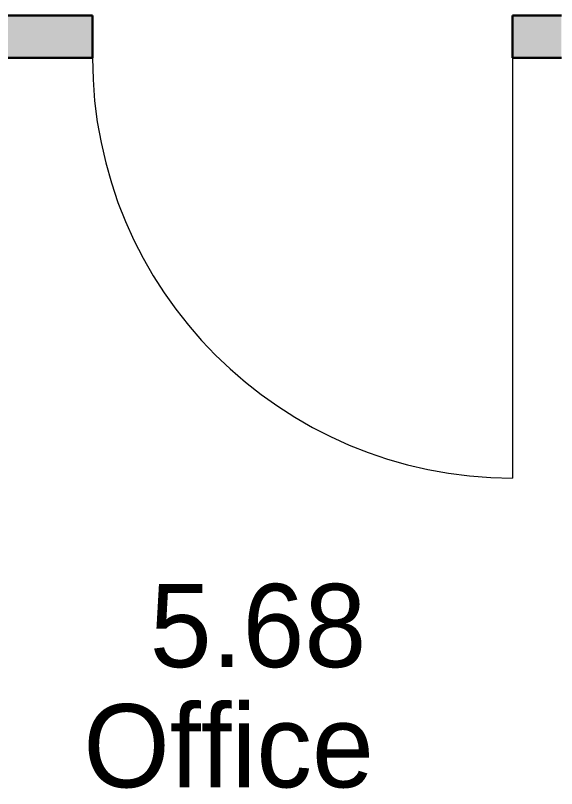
# Model space of a CAD drawing. Header units: millimetres. Extents: x 155927 to 326028, y -36033 to 97293.
# Drawn here: x 176962 to 178263, y 11749 to 13608 of the extents above; entities that cross this region are included whole.
import ezdxf

# ---------------------------------------------------------------- set-up
doc = ezdxf.new("R2010")
doc.units = ezdxf.units.MM
doc.header["$MEASUREMENT"] = 0
for name, color, linetype, lineweight in [('A-AREA-IDEN', 7, 'CONTINUOUS', 9), ('A-DOOR', 4, 'CONTINUOUS', 9), ('A-WALL-PATT', 7, 'CONTINUOUS', 9), ('I-WALL', 7, 'CONTINUOUS', 9)]:
    doc.layers.add(name, color=color, linetype=linetype, lineweight=lineweight)
doc.styles.add('Century Gothic', font='GOTHIC.TTF', dxfattribs={"height": 200})

msp = doc.modelspace()

# ---------------------------------------------------------------- hatches: boundary and pattern name
at = {"layer": 'A-WALL-PATT'}
h = msp.add_hatch(color=256, dxfattribs=at)
h.paths.add_polyline_path([(178157.3, 13505.6), (178274.8, 13505.6), (178274.8, 13607.6), (178157.3, 13607.6)], flags=0)
h.paths.add_polyline_path([(170174.8, 13505.6), (171771.3, 13505.6), (171771.3, 13607.6), (170174.8, 13607.6)], flags=0)
h.paths.add_polyline_path([(177147.3, 13505.6), (177147.3, 13607.6), (175447.3, 13607.6), (175447.3, 13505.6), (176890.7, 13505.6)], flags=0)
h.paths.add_polyline_path([(172898.8, 13505.6), (174437.3, 13505.6), (174437.3, 13607.6), (172781.3, 13607.6), (172781.3, 13505.6)], flags=0)

# ---------------------------------------------------------------- linework, layer by layer
at = {"layer": 'A-DOOR'}
msp.add_line((178157.3, 13505.6), (178157.3, 12495.6), dxfattribs=at)
msp.add_arc((178157.3, 13505.6), 1010, 180, 270, dxfattribs=at)
at = {"layer": 'I-WALL', "lineweight": 30}
for p, q in [((177147.3, 13607.6), (175447.3, 13607.6)), ((177147.3, 13505.6), (177147.3, 13607.6)), ((178274.8, 13607.6), (178157.3, 13607.6)), ((178157.3, 13607.6), (178157.3, 13505.6)), ((175676.8, 13505.6), (177147.3, 13505.6)), ((178157.3, 13505.6), (178274.8, 13505.6))]:
    msp.add_line(p, q, dxfattribs=at)

# ---------------------------------------------------------------- texts
at = {"layer": 'A-AREA-IDEN', "style": 'Century Gothic'}
for s, p in [('5.68', (177285, 12041.2)), ('Office', (177125.3, 11752.2))]:
    msp.add_text(s, height=200, dxfattribs=at).set_placement(p)

doc.saveas('drawing.dxf')
